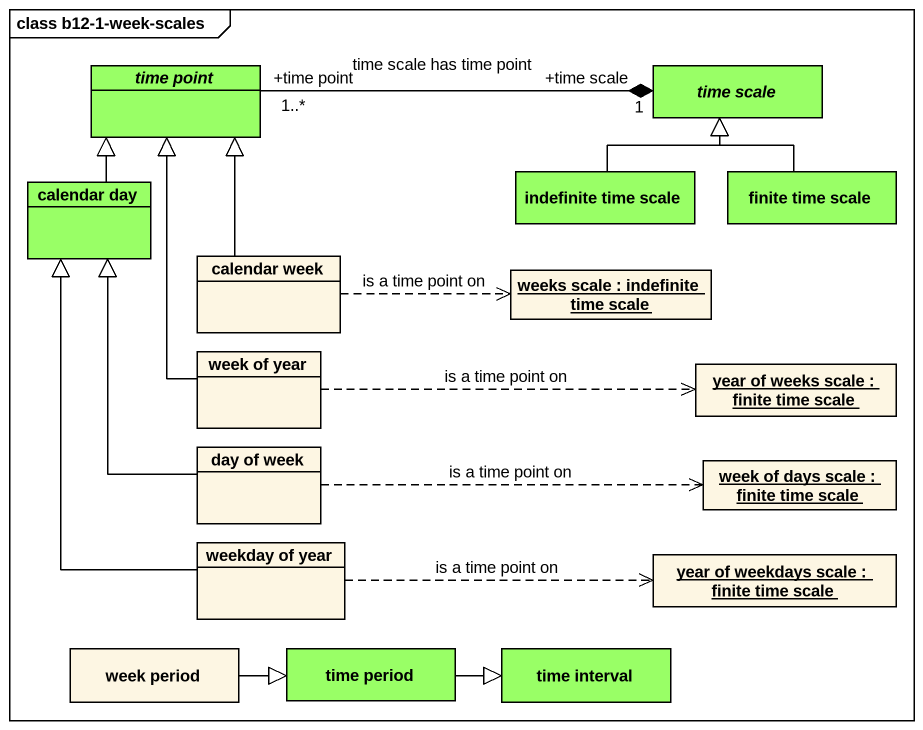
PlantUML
@startuml
mainframe class b12-1-week-scales
hide circle
hide empty members
abstract class "time point" as time_point #99FF66
abstract class "time scale" as time_scale #99FF66
class "calendar day" as calendar_day #99FF66
class "indefinite time scale" as indefinite_time_scale #99FF66
class "finite time scale" as finite_time_scale #99FF66
class "calendar week" as calendar_week
object "weeks scale : indefinite time scale" as weeks_scale
class "week of year" as week_of_year
object "year of weeks scale : finite time scale" as year_of_weeks_scale
class "day of week" as day_of_week
object "week of days scale : finite time scale" as week_of_days_scale
class "weekday of year" as weekday_of_year
object "year of weekdays scale : finite time scale" as year_of_weekdays_scale
class "week period" as week_period
class "time period" as time_period #99FF66
class "time interval" as time_interval #99FF66
time_scale "1\n+time scale" *-left- "1..*\n+time point" time_point : time scale has time point
calendar_day -up-|> time_point
indefinite_time_scale -up-|> time_scale
finite_time_scale -up-|> time_scale
calendar_week -up-|> time_point
calendar_week .right.> weeks_scale : is a time point on
week_of_year -up-|> time_point
week_of_year .right.> year_of_weeks_scale : is a time point on
day_of_week -up-|> calendar_day
day_of_week .right.> week_of_days_scale : is a time point on
weekday_of_year -up-|> calendar_day
weekday_of_year .right.> year_of_weekdays_scale : is a time point on
week_period -right-|> time_period
time_period -right-|> time_interval
@enduml
